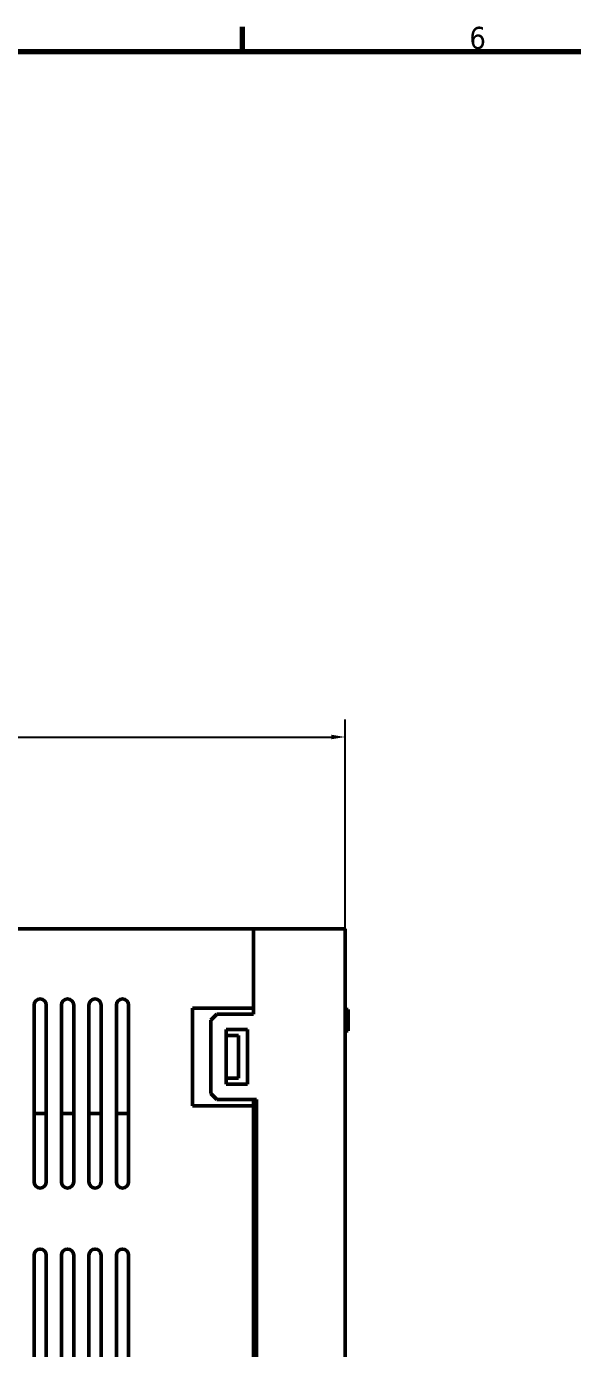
# Model space of a CAD drawing. Header units: millimetres. Extents: x 2121 to 4904, y 892 to 1933.
# Drawn here: x 2817.2 to 2996.3, y 1486.7 to 1920.1 of the extents above; entities that cross this region are included whole.
import ezdxf

# ---------------------------------------------------------------- set-up
doc = ezdxf.new("R2010")
doc.units = ezdxf.units.MM
doc.header["$LTSCALE"] = 1.8
for name, color, linetype, lineweight in [('경계(ISO)', 7, 'Continuous', 70), ('외형선(ISO)', 7, 'Continuous', 50), ('치수(ISO)', 7, 'Continuous', 25)]:
    doc.layers.add(name, color=color, linetype=linetype, lineweight=lineweight)
doc.styles.add('주 텍스트 (ISO)', font='')
doc.styles.get('주 텍스트 (ISO)').set_extended_font_data('Tahoma')
doc.dimstyles.new('기본값 (ISO)', dxfattribs={"dimscale": 1.8, "dimtxt": 3.5, "dimasz": 2.5, "dimexe": 3.175, "dimexo": 0, "dimgap": 0.762, "dimtad": 1, "dimrnd": 1e-08, "dimzin": 0, "dimtxsty": '주 텍스트 (ISO)', "dimcen": 0.09, "dimdle": 10, "dimclrd": 256, "dimclre": 256, "dimclrt": 256, "dimazin": 0, "dimtfac": 1.001486, "dimtmove": 0, "dimatfit": 3, "dimfxl": 1, "dimtolj": 1, "dimtzin": 0, "dimlwd": -1, "dimlwe": -1, "dimarcsym": 0})

# ---------------------------------------------------------------- blocks, each defined once
blk = doc.blocks.new('경계 Default Border')
at = {"layer": '경계(ISO)'}
blk.add_line((371.25, 410), (371.25, 413.9), dxfattribs=at)
at = {"layer": '경계(ISO)', "flags": 128}
blk.add_lwpolyline([(10, 10), (10, 410), (584, 410), (584, 10), (10, 10)], dxfattribs=at)
at = {"layer": '경계(ISO)', "insert": (407.29, 410.33), "char_height": 3.5, "attachment_point": 7, "style": '주 텍스트 (ISO)'}
blk.add_mtext('6', dxfattribs=at)
blk = doc.blocks.new('*D604')
at = {"layer": 'Defpoints', "color": 0}
for p in [(2921.67, 1687.15), (2513.67, 1624.29), (2921.67, 1624.29)]:
    blk.add_point(p, dxfattribs=at)
at = {"layer": '치수(ISO)', "color": 7}
for p, q in [((2513.67, 1624.29), (2513.67, 1692.86)), ((2921.67, 1624.29), (2921.67, 1692.86)), ((2518.17, 1687.15), (2917.17, 1687.15))]:
    blk.add_line(p, q, dxfattribs=at)
for points in [[(2518.17, 1687.9), (2518.17, 1686.4), (2513.67, 1687.15)], [(2917.17, 1686.4), (2917.17, 1687.9), (2921.67, 1687.15)]]:
    blk.add_solid(points, dxfattribs=at)
at = {"layer": '치수(ISO)', "color": 7, "insert": (2710.91, 1695.08), "char_height": 6.3, "attachment_point": 1, "style": '주 텍스트 (ISO)'}
blk.add_mtext('\\A1;204', dxfattribs=at)

msp = doc.modelspace()

# ---------------------------------------------------------------- linework, layer by layer
at = {"layer": '외형선(ISO)'}
for p, q in [((2676.179, 1624.29), (2891.67, 1624.29)), ((2891.67, 1624.29), (2891.67, 1598.29)), ((2891.67, 1624.29), (2891.67, 1596.29)), ((2921.67, 1624.29), (2891.67, 1624.29)), ((2921.67, 1274.29), (2921.67, 1624.29)), ((2819.67, 1541.29), (2819.67, 1599.29)), ((2823.67, 1599.29), (2823.67, 1541.29)), ((2828.67, 1541.29), (2828.67, 1599.29)), ((2832.67, 1599.29), (2832.67, 1541.29)), ((2837.67, 1541.29), (2837.67, 1599.29)), ((2841.67, 1599.29), (2841.67, 1541.29)), ((2846.67, 1541.29), (2846.67, 1599.29)), ((2850.67, 1599.29), (2850.67, 1541.29)), ((2871.67, 1566.29), (2871.67, 1598.29)), ((2871.67, 1598.29), (2891.67, 1598.29)), ((2877.67, 1594.29), (2879.67, 1596.29)), ((2879.67, 1596.29), (2891.67, 1596.29)), ((2921.67, 1597.805), (2922.67, 1597.805)), ((2921.67, 1596.056), (2922.67, 1596.056)), ((2877.67, 1570.29), (2877.67, 1594.29)), ((2882.67, 1573.29), (2882.67, 1591.29)), ((2882.67, 1591.29), (2889.67, 1591.29)), ((2889.67, 1591.29), (2889.67, 1573.29)), ((2921.67, 1594.745), (2922.67, 1594.745)), ((2921.67, 1590.805), (2922.67, 1590.805)), ((2922.67, 1593.259), (2922.67, 1592.554)), ((2882.67, 1575.29), (2882.67, 1589.29)), ((2882.67, 1589.29), (2886.67, 1589.29)), ((2886.67, 1589.29), (2886.67, 1575.29)), ((2886.67, 1575.29), (2882.67, 1575.29)), ((2879.67, 1568.29), (2877.67, 1570.29)), ((2889.67, 1573.29), (2882.67, 1573.29)), ((2891.67, 1566.29), (2871.67, 1566.29)), ((2879.67, 1568.29), (2892.67, 1568.29)), ((2891.67, 1566.29), (2891.67, 1568.29)), ((2891.67, 1566.29), (2891.67, 1470.29)), ((2892.67, 1568.29), (2892.67, 1468.29)), ((2823.67, 1563.767), (2819.67, 1563.767)), ((2832.67, 1563.767), (2828.67, 1563.767)), ((2841.67, 1563.767), (2837.67, 1563.767)), ((2850.67, 1563.767), (2846.67, 1563.767)), ((2819.67, 1391.29), (2819.67, 1517.29)), ((2823.67, 1517.29), (2823.67, 1391.29)), ((2828.67, 1391.29), (2828.67, 1517.29)), ((2832.67, 1517.29), (2832.67, 1391.29)), ((2837.67, 1391.29), (2837.67, 1517.29)), ((2841.67, 1517.29), (2841.67, 1391.29)), ((2846.67, 1391.29), (2846.67, 1517.29)), ((2850.67, 1517.29), (2850.67, 1391.29))]:
    msp.add_line(p, q, dxfattribs=at)
for centre, start, end in [((2821.67, 1599.29), 0, 180), ((2830.67, 1599.29), 0, 180), ((2839.67, 1599.29), 0, 180), ((2848.67, 1599.29), 0, 180), ((2821.67, 1541.29), 180, 0), ((2830.67, 1541.29), 180, 0), ((2839.67, 1541.29), 180, 0), ((2848.67, 1541.29), 180, 0), ((2821.67, 1517.29), 0, 180), ((2830.67, 1517.29), 0, 180), ((2839.67, 1517.29), 0, 180), ((2848.67, 1517.29), 0, 180)]:
    msp.add_arc(centre, 2, start, end, dxfattribs=at)
for points, knots in [([(2922.67, 1597.805), (2922.67, 1597.805), (2922.67, 1597.784), (2922.67, 1597.679), (2922.67, 1597.604), (2922.67, 1597.403), (2922.67, 1597.261), (2922.67, 1596.73), (2922.67, 1596.398), (2922.67, 1596.056)], [-0.24925255, -0.24925255, -0.24925255, -0.24925255, -0.16957531, -0.16957531, -0.10377941, -0.10377941, -0.05400173, -0.05400173, 0, 0, 0, 0]), ([(2922.67, 1596.056), (2922.67, 1595.999), (2922.67, 1595.94), (2922.67, 1595.813), (2922.67, 1595.745), (2922.67, 1595.678)], [-0.019230364, -0.019230364, -0.019230364, -0.019230364, -0.010137467, -0.010137467, 0, 0, 0, 0]), ([(2922.67, 1595.678), (2922.67, 1595.587), (2922.67, 1595.497), (2922.67, 1595.322), (2922.67, 1595.239), (2922.67, 1595), (2922.67, 1594.863), (2922.67, 1594.745)], [-0.053066972, -0.053066972, -0.053066972, -0.053066972, -0.039439061, -0.039439061, -0.026261912, -0.026261912, 0, 0, 0, 0]), ([(2922.67, 1594.745), (2922.67, 1594.687), (2922.67, 1594.611), (2922.67, 1594.426), (2922.67, 1594.317), (2922.67, 1593.924), (2922.67, 1593.597), (2922.67, 1593.259)], [-0.10095702, -0.10095702, -0.10095702, -0.10095702, -0.07724933, -0.07724933, -0.0533747, -0.0533747, 0, 0, 0, 0]), ([(2922.67, 1592.554), (2922.67, 1592.494), (2922.67, 1592.433), (2922.67, 1592.306), (2922.67, 1592.241), (2922.67, 1592.175)], [-0.019273531, -0.019273531, -0.019273531, -0.019273531, -0.009879087, -0.009879087, 0, 0, 0, 0]), ([(2922.67, 1592.175), (2922.67, 1592.008), (2922.67, 1591.846), (2922.67, 1591.539), (2922.67, 1591.405), (2922.67, 1591.183), (2922.67, 1591.046), (2922.67, 1590.844), (2922.67, 1590.805), (2922.67, 1590.805)], [-0.17090956, -0.17090956, -0.17090956, -0.17090956, -0.12571698, -0.12571698, -0.08056374, -0.08056374, -0.03993934, -0.03993934, 0, 0, 0, 0])]:
    msp.add_open_spline(points, degree=3, knots=knots, dxfattribs=at)

# ---------------------------------------------------------------- block references
at = {"xscale": 2.0655, "yscale": 2.0655, "zscale": 2.0655}
msp.add_blockref('경계 Default Border', (2121.178, 1065.062), dxfattribs=at)

# ---------------------------------------------------------------- dimensions: what is measured, and where the dimension line sits
at = {"layer": '치수(ISO)', "color": 0}
dim = msp.add_linear_dim(base=(2921.67, 1687.147), p1=(2513.67, 1624.29), p2=(2921.67, 1624.29), dimstyle='기본값 (ISO)', override={"dimlfac": 0.5, "dimzin": 8, "dimclrd": 7, "dimclre": 7, "dimclrt": 7, "dimtofl": 0, "dimatfit": 1}, dxfattribs=at)
dim.commit()
dim.dimension.update_dxf_attribs({"geometry": '*D604', "text_midpoint": (2717.67, 1687.147), "dimtype": 160})

doc.saveas('drawing.dxf')
